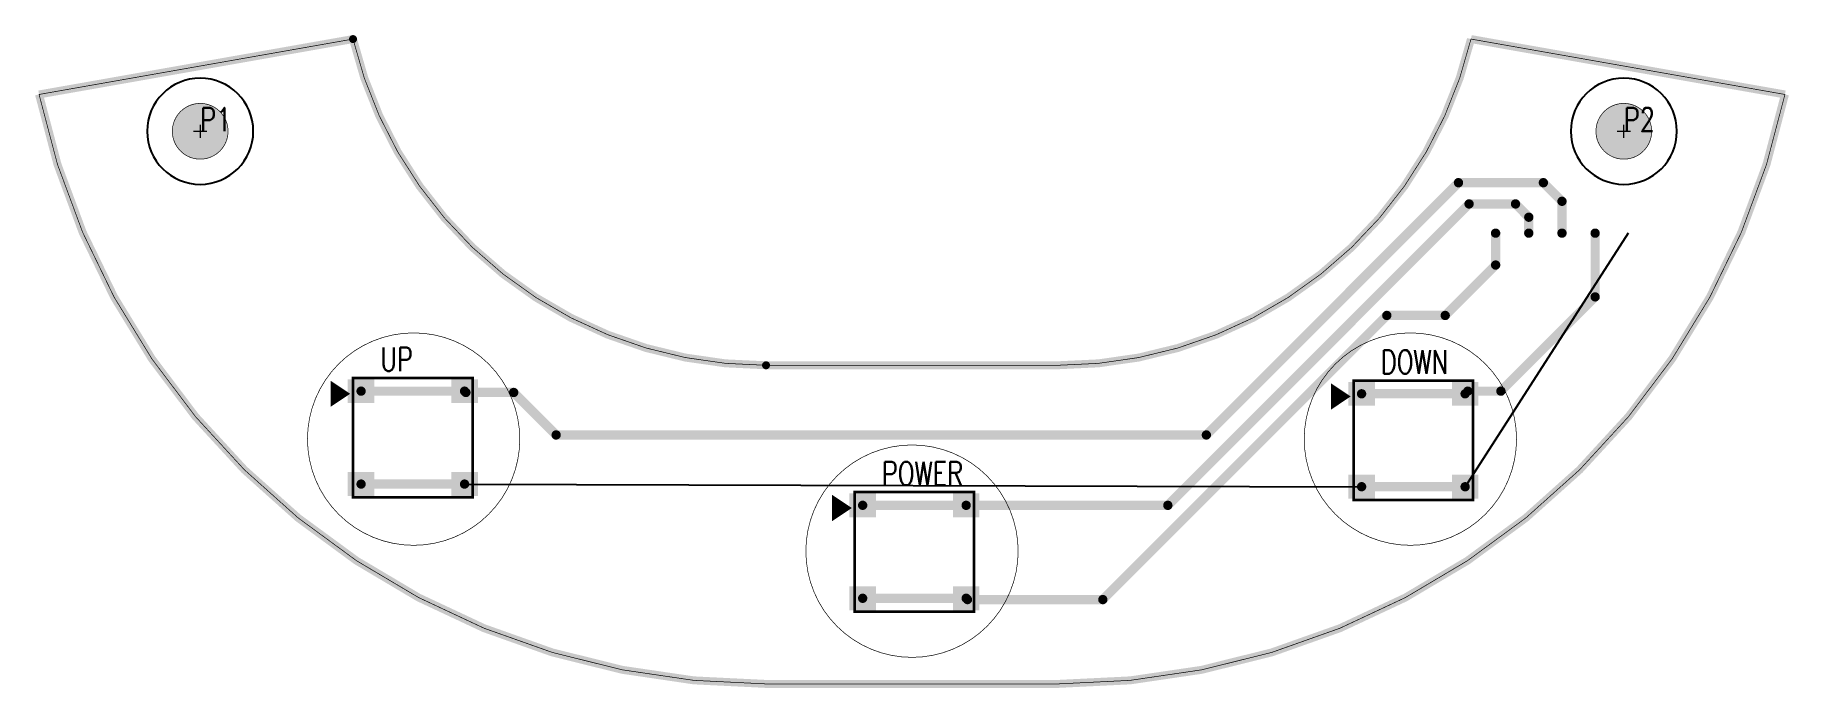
# Model space of a CAD drawing. Extents: x -33 to 33.1, y -0.1 to 24.5.
import ezdxf

# ---------------------------------------------------------------- set-up
doc = ezdxf.new("R2010")
doc.units = 0
doc.header["$MEASUREMENT"] = 0
for name, pattern in [('KEEPOUT_10000000$0', [2, 1, 1]), ('POUR_00_-1_0_000000', [2, 1, 1]), ('SIG_0', [2, 1, 1]), ('SIG_1', [2, 1, 1]), ('SIG_2', [2, 1, 1]), ('SIG_3', [2, 1, 1]), ('SIG_4', [2, 1, 1])]:
    doc.linetypes.add(name, pattern=pattern)
doc.layers.get('0').update_dxf_attribs({"linetype": 'CONTINUOUS'})
for name, color, linetype in [('2D_LINE_27', 43, 'CONTINUOUS'), ('BOARD_OUTLINE_00', 254, 'CONTINUOUS'), ('DRIL_NPLTE_THRU_01', 176, 'CONTINUOUS'), ('DRIL_SYMBOL', 254, 'CONTINUOUS'), ('KEEPOUT_01', 130, 'CONTINUOUS'), ('LINK_00', 254, 'CONTINUOUS'), ('PADS_INNER', 5, 'CONTINUOUS'), ('PADS_TOP', 5, 'CONTINUOUS'), ('PART_NAME_01', 254, 'CONTINUOUS'), ('PART_TOP_2DLINE_01', 254, 'CONTINUOUS'), ('PART_TOP_2DLINE_26', 254, 'CONTINUOUS'), ('POUR_HEADER_01', 150, 'CONTINUOUS'), ('TRACE_01', 5, 'CONTINUOUS')]:
    doc.layers.add(name, color=color, linetype=linetype)
doc.styles.add('W0$127', font='simplex', dxfattribs={"width": 0.75})

# ---------------------------------------------------------------- blocks, each defined once
blk = doc.blocks.new('SMOOTH_0$3')
at = {"const_width": 0.15}
blk.add_lwpolyline([(-0.075, 0, 1), (0.075, 0, 1)], format="xyb", close=True, dxfattribs=at)
blk = doc.blocks.new('BOARD_17')
at = {"layer": 'BOARD_OUTLINE_00', "const_width": 0.3}
blk.add_lwpolyline([(0, 0, 0.347259), (15.563, -12.286), (26.563, -12.286, 0.347259), (42.126, 0), (53.956, -2.086, -0.354119), (26.563, -24.286), (15.563, -24.286, -0.354119), (-11.83, -2.086)], format="xyb", close=True, dxfattribs=at)
at = {"layer": 'BOARD_OUTLINE_00'}
for p in [(0, 0), (15.563, -12.286)]:
    blk.add_blockref('SMOOTH_0$3', p, dxfattribs=at)
blk = doc.blocks.new('SMOOTH_0$0254')
at = {"const_width": 0.0127}
blk.add_lwpolyline([(-0.00635, 0, 1), (0.00635, 0, 1)], format="xyb", close=True, dxfattribs=at)
blk = doc.blocks.new('DRAWING_1')
at = {"layer": '2D_LINE_27', "const_width": 0.0254}
blk.add_lwpolyline([(0, 0), (11, 0)], dxfattribs=at)
at = {"layer": '2D_LINE_27'}
for p in [(0, 0), (11, 0)]:
    blk.add_blockref('SMOOTH_0$0254', p, dxfattribs=at)
blk = doc.blocks.new('DRAWING_2')
at = {"layer": '2D_LINE_27', "const_width": 0.0254}
blk.add_lwpolyline([(0, 0), (-11, 0)], dxfattribs=at)
at = {"layer": '2D_LINE_27'}
for p in [(-11, 0), (0, 0)]:
    blk.add_blockref('SMOOTH_0$0254', p, dxfattribs=at)
blk = doc.blocks.new('DRAWING_3')
at = {"layer": '2D_LINE_27', "const_width": 0.0254}
blk.add_lwpolyline([(0, 0), (-11.83, -2.086)], dxfattribs=at)
at = {"layer": '2D_LINE_27'}
for p in [(0, 0), (-11.83, -2.086)]:
    blk.add_blockref('SMOOTH_0$0254', p, dxfattribs=at)
blk = doc.blocks.new('DRAWING_4')
at = {"layer": '2D_LINE_27', "const_width": 0.0254}
blk.add_lwpolyline([(0, 0), (-11.83, 2.086)], dxfattribs=at)
at = {"layer": '2D_LINE_27'}
for p in [(-11.83, 2.086), (0, 0)]:
    blk.add_blockref('SMOOTH_0$0254', p, dxfattribs=at)
blk = doc.blocks.new('DRAWING_5')
at = {"layer": '2D_LINE_27', "const_width": 0.0254}
blk.add_lwpolyline([(0, -28, 0.354119), (27.393, -5.8)], format="xyb", dxfattribs=at)
at = {"layer": '2D_LINE_27'}
for p in [(27.393, -5.8), (0, -28)]:
    blk.add_blockref('SMOOTH_0$0254', p, dxfattribs=at)
blk = doc.blocks.new('DRAWING_6')
at = {"layer": '2D_LINE_27', "const_width": 0.0254}
blk.add_lwpolyline([(-27.393, -5.8, 0.354119), (0, -28)], format="xyb", dxfattribs=at)
at = {"layer": '2D_LINE_27'}
for p in [(-27.393, -5.8), (0, -28)]:
    blk.add_blockref('SMOOTH_0$0254', p, dxfattribs=at)
blk = doc.blocks.new('DRAWING_7')
at = {"layer": '2D_LINE_27', "const_width": 0.0254}
blk.add_lwpolyline([(-15.562982, -3.713972, 0.347258649), (0, -16)], format="xyb", dxfattribs=at)
at = {"layer": '2D_LINE_27'}
for p in [(-15.562982, -3.713972), (0, -16)]:
    blk.add_blockref('SMOOTH_0$0254', p, dxfattribs=at)
blk = doc.blocks.new('DRAWING_8')
at = {"layer": '2D_LINE_27', "const_width": 0.0254}
blk.add_lwpolyline([(0, -16, 0.347258649), (15.562982, -3.713972)], format="xyb", dxfattribs=at)
at = {"layer": '2D_LINE_27'}
for p in [(15.562982, -3.713972), (0, -16)]:
    blk.add_blockref('SMOOTH_0$0254', p, dxfattribs=at)
blk = doc.blocks.new('DRAWING_9')
at = {"layer": '2D_LINE_27', "const_width": 0.0254}
blk.add_lwpolyline([(-4, 0, 1), (4, 0, 1)], format="xyb", close=True, dxfattribs=at)
blk = doc.blocks.new('DRAWING_10')
at = {"layer": '2D_LINE_27', "const_width": 0.0254}
blk.add_lwpolyline([(-4, 0, 1), (4, 0, 1)], format="xyb", close=True, dxfattribs=at)
blk = doc.blocks.new('DRAWING_11')
at = {"layer": '2D_LINE_27', "const_width": 0.0254}
blk.add_lwpolyline([(-4, 0, 1), (4, 0, 1)], format="xyb", close=True, dxfattribs=at)
blk = doc.blocks.new('DRAWING_12')
at = {"layer": '2D_LINE_27', "const_width": 0.0254}
blk.add_lwpolyline([(-1.05, 0, 1), (1.05, 0, 1)], format="xyb", close=True, dxfattribs=at)
blk = doc.blocks.new('DRAWING_13')
at = {"layer": '2D_LINE_27', "const_width": 0.0254}
blk.add_lwpolyline([(-1.05, 0, 1), (1.05, 0, 1)], format="xyb", close=True, dxfattribs=at)
blk = doc.blocks.new('POUR_HEADER_0')
at = {"layer": 'POUR_HEADER_01', "linetype": 'POUR_00_-1_0_000000', "const_width": 0.3}
blk.add_lwpolyline([(0, 0, 0.347259), (15.563, -12.286), (26.563, -12.286, 0.347259), (42.126, 0), (53.956, -2.086, -0.354119), (26.563, -24.286), (15.563, -24.286, -0.354119), (-11.83, -2.086)], format="xyb", close=True, dxfattribs=at)
blk = doc.blocks.new('SMOOTH_0$1')
at = {"const_width": 0.05}
blk.add_lwpolyline([(-0.025, 0, 1), (0.025, 0, 1)], format="xyb", close=True, dxfattribs=at)
blk = doc.blocks.new('PART_BODY_TOP_15')
at = {"layer": 'PART_TOP_2DLINE_01', "const_width": 0.1}
blk.add_lwpolyline([(-3.05, 2.05), (-2.45, 1.65), (-3.05, 1.25)], close=True, dxfattribs=at)
for points in [[(-3.05, 1.95), (-2.9, 1.95)], [(-3.05, 1.85), (-2.75, 1.85)], [(-3.05, 1.75), (-2.6, 1.75)], [(-3.05, 1.65), (-2.45, 1.65)], [(-3.05, 1.55), (-2.6, 1.55)], [(-3.05, 1.45), (-2.75, 1.45)], [(-3.05, 1.35), (-2.9, 1.35)]]:
    blk.add_lwpolyline(points, dxfattribs=at)
at = {"layer": 'PART_TOP_2DLINE_26', "const_width": 0.1}
for points in [[(-2.25, 2.25), (2.25, 2.25), (2.25, -2.25), (-2.25, -2.25)], [(-2.25, -2.25), (2.25, -2.25), (2.25, 2.25), (-2.25, 2.25)]]:
    blk.add_lwpolyline(points, close=True, dxfattribs=at)
at = {"layer": 'PART_TOP_2DLINE_01'}
for p in [(-3.05, 2.05), (-3.05, 1.95), (-2.9, 1.95), (-3.05, 1.85), (-3.05, 1.75), (-3.05, 1.65), (-3.05, 1.55), (-3.05, 1.45), (-3.05, 1.35), (-2.9, 1.35), (-2.75, 1.85), (-2.75, 1.45), (-2.6, 1.75), (-2.6, 1.55), (-2.45, 1.65), (-2.45, 1.65), (-3.05, 1.25)]:
    blk.add_blockref('SMOOTH_0$1', p, dxfattribs=at)
at = {"layer": 'PART_TOP_2DLINE_26'}
for p in [(-2.25, 2.25), (-2.25, 2.25), (2.25, 2.25), (2.25, 2.25), (-2.25, -2.25), (-2.25, -2.25), (2.25, -2.25), (2.25, -2.25)]:
    blk.add_blockref('SMOOTH_0$1', p, dxfattribs=at)
blk = doc.blocks.new('DRIL_HOLE_0')
blk.add_lwpolyline([(0, 0, 1), (0, 0, 1)], format="xyb", close=True)
blk = doc.blocks.new('PAD_0')
blk.add_lwpolyline([(0, 0, 1), (0, 0, 1)], format="xyb", close=True)
blk = doc.blocks.new('PAD_1')
at = {"const_width": 0.9}
blk.add_lwpolyline([(-0.5, 0), (0.5, 0)], dxfattribs=at)
blk = doc.blocks.new('STK_TOP_6')
at = {"layer": 'DRIL_NPLTE_THRU_01'}
blk.add_blockref('DRIL_HOLE_0', (0, 0), dxfattribs=at)
at = {"layer": 'PADS_INNER'}
blk.add_blockref('PAD_0', (0, 0), dxfattribs=at)
at = {"layer": 'PADS_TOP'}
blk.add_blockref('PAD_1', (0, 0), dxfattribs=at)
blk = doc.blocks.new('SYM_TOP_2')
for name, p in [('PART_BODY_TOP_15', (0, 0)), ('STK_TOP_6', (-1.95, 1.75)), ('STK_TOP_6', (1.95, 1.75)), ('STK_TOP_6', (-1.95, -1.75)), ('STK_TOP_6', (1.95, -1.75))]:
    blk.add_blockref(name, p)
blk = doc.blocks.new('PART_TOP_0')
blk.add_blockref('SYM_TOP_2', (0, 0))
at = {"layer": 'PART_NAME_01', "style": 'W0$127', "width": 0.75}
blk.add_text('DOWN', height=0.889, dxfattribs=at).set_placement((-1.225, 2.505))
blk = doc.blocks.new('PART_TOP_1')
blk.add_blockref('SYM_TOP_2', (0, 0))
at = {"layer": 'PART_NAME_01', "style": 'W0$127', "width": 0.75}
blk.add_text('POWER', height=0.889, dxfattribs=at).set_placement((-1.225, 2.505))
blk = doc.blocks.new('PART_TOP_2')
blk.add_blockref('SYM_TOP_2', (0, 0))
at = {"layer": 'PART_NAME_01', "style": 'W0$127', "width": 0.75}
blk.add_text('UP', height=0.889, dxfattribs=at).set_placement((-1.225, 2.505))
blk = doc.blocks.new('PART_BODY_TOP_19')
at = {"layer": 'KEEPOUT_01', "linetype": 'KEEPOUT_10000000$0'}
blk.add_lwpolyline([(-2, 0, 1), (2, 0, 1)], format="xyb", close=True, dxfattribs=at)
blk = doc.blocks.new('DRIL_SYMBOL_2$1')
at = {"layer": 'DRIL_SYMBOL', "const_width": 0.0508}
for points in [[(-0.254, 0), (0.254, 0)], [(0, -0.254), (0, 0.254)]]:
    blk.add_lwpolyline(points, dxfattribs=at)
blk = doc.blocks.new('DRIL_HOLE_2$1')
at = {"const_width": 1.05}
blk.add_lwpolyline([(-0.525, 0, 1), (0.525, 0, 1)], format="xyb", close=True, dxfattribs=at)
blk.add_blockref('DRIL_SYMBOL_2$1', (0, 0))
blk = doc.blocks.new('PAD_4')
at = {"const_width": 1.05}
blk.add_lwpolyline([(0, -0.525, 1), (0, 0.525, 1)], format="xyb", close=True, dxfattribs=at)
blk = doc.blocks.new('STK_TOP_17')
at = {"layer": 'DRIL_NPLTE_THRU_01'}
blk.add_blockref('DRIL_HOLE_2$1', (0, 0), dxfattribs=at)
at = {"layer": 'PADS_INNER'}
blk.add_blockref('PAD_4', (0, 0), dxfattribs=at)
at = {"layer": 'PADS_TOP'}
blk.add_blockref('PAD_4', (0, 0), dxfattribs=at)
blk = doc.blocks.new('SYM_TOP_5')
for name in ['PART_BODY_TOP_19', 'STK_TOP_17']:
    blk.add_blockref(name, (0, 0))
blk = doc.blocks.new('PART_TOP_4')
blk.add_blockref('SYM_TOP_5', (0, 0))
at = {"layer": 'PART_NAME_01', "style": 'W0$127', "width": 0.75}
blk.add_text('P1', height=0.889, dxfattribs=at).set_placement((0, 0))
blk = doc.blocks.new('PART_TOP_5')
blk.add_blockref('SYM_TOP_5', (0, 0))
at = {"layer": 'PART_NAME_01', "style": 'W0$127', "width": 0.75}
blk.add_text('P2', height=0.889, dxfattribs=at).set_placement((0, 0))
blk = doc.blocks.new('SMOOTH_0$3500106667')
at = {"const_width": 0.175}
blk.add_lwpolyline([(-0.088, 0, 1), (0.088, 0, 1)], format="xyb", close=True, dxfattribs=at)

msp = doc.modelspace()

# ---------------------------------------------------------------- linework, layer by layer
at = {"layer": 'LINK_00', "linetype": 'SIG_0'}
for p, q in [((27, 17), (20.85, 7.45)), ((-16.85, 7.55), (16.95, 7.45))]:
    msp.add_line(p, q, dxfattribs=at)
at = {"layer": 'TRACE_01', "linetype": 'SIG_2', "const_width": 0.35}
for points in [[(-16.85, 11.05), (-16.8, 11), (-15, 11), (-13.4, 9.4), (11.1, 9.4), (20.6, 18.9), (23.8, 18.9), (24.5, 18.2), (24.5, 17)], [(-20.75, 11.05), (-16.85, 11.05)]]:
    msp.add_lwpolyline(points, dxfattribs=at)
at = {"layer": 'TRACE_01', "linetype": 'SIG_3', "const_width": 0.35}
for points in [[(2.05, 6.75), (9.65, 6.75), (21, 18.1), (22.75, 18.1), (23.25, 17.6), (23.25, 17)], [(-1.85, 6.75), (2.05, 6.75)]]:
    msp.add_lwpolyline(points, dxfattribs=at)
at = {"layer": 'TRACE_01', "linetype": 'SIG_4', "const_width": 0.35}
for points in [[(2.05, 3.25), (2.1, 3.2), (7.2, 3.2), (17.9, 13.9), (20.1, 13.9), (22, 15.8), (22, 17)], [(-1.85, 3.25), (2.05, 3.25)]]:
    msp.add_lwpolyline(points, dxfattribs=at)
at = {"layer": 'TRACE_01', "linetype": 'SIG_1', "const_width": 0.35}
for points in [[(20.85, 10.95), (20.95, 11.05), (22.2, 11.05), (25.75, 14.6), (25.75, 17)], [(16.95, 10.95), (20.85, 10.95)]]:
    msp.add_lwpolyline(points, dxfattribs=at)
at = {"layer": 'TRACE_01', "linetype": 'SIG_0', "const_width": 0.35}
for points in [[(-20.75, 7.55), (-16.85, 7.55)], [(16.95, 7.45), (20.85, 7.45)]]:
    msp.add_lwpolyline(points, dxfattribs=at)

# ---------------------------------------------------------------- block references
for name, p in [('BOARD_17', (-21.054, 24.31)), ('DRAWING_3', (-21.054, 24.31)), ('DRAWING_7', (-5.491, 28.024)), ('DRAWING_8', (5.509, 28.024)), ('DRAWING_4', (32.902, 22.224)), ('PART_TOP_4', (-26.812, 20.837)), ('PART_TOP_5', (26.83, 20.837)), ('DRAWING_6', (-5.491, 28.024)), ('DRAWING_12', (-26.812, 20.837)), ('DRAWING_5', (5.509, 28.024)), ('DRAWING_13', (26.83, 20.837)), ('DRAWING_10', (-18.77, 9.244)), ('DRAWING_9', (18.788, 9.244)), ('PART_TOP_2', (-18.8, 9.3)), ('PART_TOP_0', (18.9, 9.2)), ('DRAWING_2', (5.509, 12.024)), ('DRAWING_11', (0.009, 5.024)), ('PART_TOP_1', (0.1, 5)), ('DRAWING_1', (-5.491, 0.024))]:
    msp.add_blockref(name, p)
at = {"linetype": 'SIG_0'}
msp.add_blockref('POUR_HEADER_0', (-21.054, 24.31), dxfattribs=at)
at = {"layer": 'TRACE_01'}
for p in [(20.6, 18.9), (23.8, 18.9), (21, 18.1), (22.75, 18.1), (24.5, 18.2), (23.25, 17.6), (22, 17), (23.25, 17), (24.5, 17), (25.75, 17), (22, 15.8), (25.75, 14.6), (17.9, 13.9), (20.1, 13.9), (-20.75, 11.05), (-16.85, 11.05), (-16.85, 11.05), (-16.8, 11), (-15, 11), (16.95, 10.95), (20.85, 10.95), (20.85, 10.95), (20.95, 11.05), (22.2, 11.05), (-13.4, 9.4), (11.1, 9.4), (-20.75, 7.55), (-16.85, 7.55), (16.95, 7.45), (20.85, 7.45), (-1.85, 6.75), (2.05, 6.75), (2.05, 6.75), (9.65, 6.75), (-1.85, 3.25), (2.05, 3.25), (2.05, 3.25), (2.1, 3.2), (7.2, 3.2)]:
    msp.add_blockref('SMOOTH_0$3500106667', p, dxfattribs=at)

doc.saveas('drawing.dxf')
